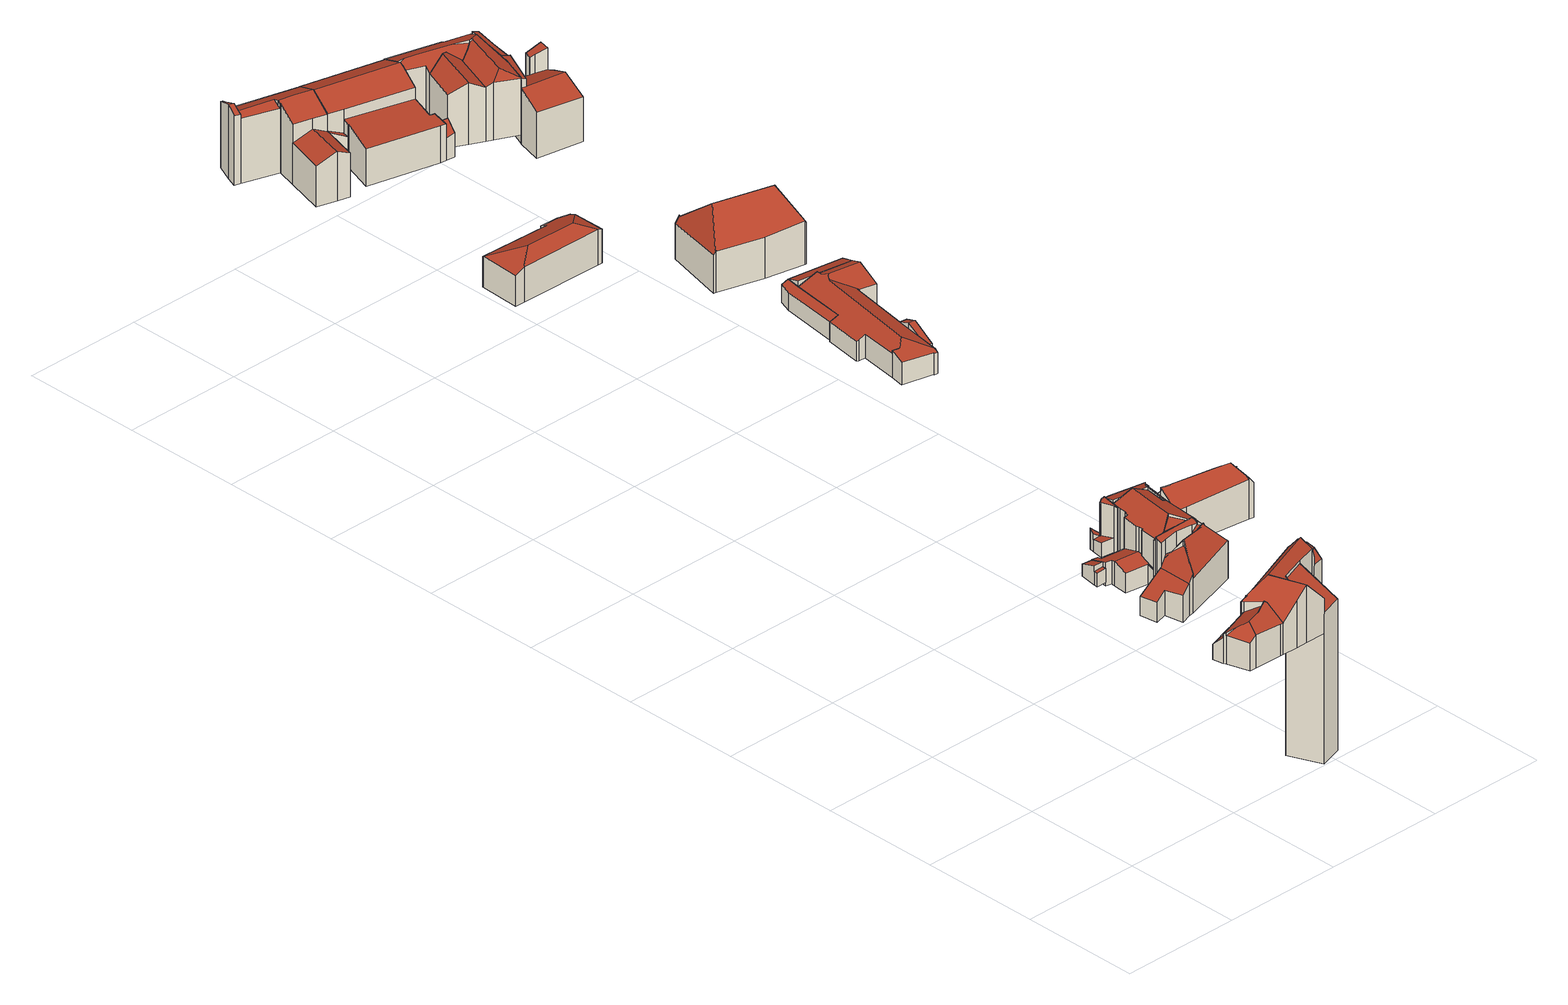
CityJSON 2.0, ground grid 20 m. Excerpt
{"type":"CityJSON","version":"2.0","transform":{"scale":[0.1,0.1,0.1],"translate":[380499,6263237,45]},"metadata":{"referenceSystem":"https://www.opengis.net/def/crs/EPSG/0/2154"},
"CityObjects":{
"building1":{"type":"Building","attributes":{"b3_dak_type":"slanted","b3_h_dak_50p":71.54,"b3_h_dak_70p":71.82,"b3_h_dak_max":72.29,"b3_h_dak_min":71.23,"b3_h_maaiveld":69.23,"b3_kas_warenhuis":false,"b3_reconstructie_onvolledig":false,"b3_rmse_lod12":0.409,"b3_rmse_lod13":0.409,"b3_rmse_lod22":0.0299,"b3_val3dity_lod12":"[]","b3_val3dity_lod13":"[]","b3_val3dity_lod22":"[]","b3_volume_lod12":15.74,"b3_volume_lod13":15.74,"b3_volume_lod22":14.29,"oorspronkelijkbouwjaar":2000},"children":["building1-1"]},
"building1-1":{"type":"BuildingPart","parents":["building1"],"geometry":[{"type":"Solid","lod":"2.2","boundaries":[[[[0,1,2,3,4,5]],[[6,7,5,4,8]],[[9,10,7,6]],[[11,3,2,10,9]],[[12,1,0,13]],[[10,2,1,12]],[[13,0,5,7]],[[8,4,3,11]],[[13,7,10,12]],[[8,11,9,6]]]],"semantics":{"surfaces":[{"type":"GroundSurface"},{"type":"WallSurface","on_footprint_edge":true},{"type":"WallSurface","on_footprint_edge":false},{"type":"RoofSurface"}],"values":[[0,1,2,1,1,1,1,1,3,3]]}}]},
"building2":{"type":"Building","attributes":{"b3_dak_type":"slanted","b3_h_dak_50p":74.6,"b3_h_dak_70p":75.76,"b3_h_dak_max":77.21,"b3_h_dak_min":70.68,"b3_h_maaiveld":67.45,"b3_kas_warenhuis":false,"b3_reconstructie_onvolledig":false,"b3_rmse_lod12":2.21,"b3_rmse_lod13":1.18,"b3_rmse_lod22":0.166,"b3_val3dity_lod12":"[]","b3_val3dity_lod13":"[]","b3_val3dity_lod22":"[]","b3_volume_lod12":665.09,"b3_volume_lod13":627.23,"b3_volume_lod22":564.75,"oorspronkelijkbouwjaar":2000},"children":["building2-1"]},
"building2-1":{"type":"BuildingPart","parents":["building2"],"geometry":[{"type":"Solid","lod":"2.2","boundaries":[[[[14,15,16,17,18,19,20,21,22,23,24,25,26,27]],[[28,26,25,29]],[[30,18,17,31]],[[32,19,18,30]],[[33,27,26,28]],[[34,14,27,33]],[[35,16,15,36]],[[37,38,39,40,41]],[[42,22,21,43,44]],[[44,43,38,37]],[[45,23,22,42]],[[41,40,46,47,48]],[[31,17,16,35]],[[49,50,51]],[[50,49,52,53,54]],[[54,53,55]],[[53,52,56,57]],[[58,59,60]],[[61,34,60]],[[62,63,59,58]],[[64,65,66]],[[67,68,24,23,45]],[[66,68,67]],[[29,25,24,68]],[[69,20,19,32]],[[43,21,20,69]],[[36,15,14,34,61]],[[39,38,70]],[[63,62,70]],[[57,56,71]],[[47,46,71]],[[48,47,64]],[[65,64,72,73]],[[73,72,49]],[[62,58,60,34,33,51,50,54,55,74]],[[36,69,32,30,31,35]],[[57,71,46,40,39,70,62,74,55,53]],[[63,70,38,43,69,36,61,60,59]],[[48,64,66,67,45,42,44,37,41]],[[73,49,51,33,28,29,68,66,65]],[[49,72,64,47,71,56,52]]]],"semantics":{"surfaces":[{"type":"GroundSurface"},{"type":"WallSurface","on_footprint_edge":true},{"type":"WallSurface","on_footprint_edge":false},{"type":"RoofSurface"}],"values":[[0,1,1,1,1,1,1,2,1,2,1,2,1,2,2,2,2,2,2,2,2,1,2,1,1,1,1,2,2,2,2,2,2,2,3,3,3,3,3,3,3]]}}]},
"building3":{"type":"Building","attributes":{"b3_dak_type":"slanted","b3_h_dak_50p":73.65,"b3_h_dak_70p":74.62,"b3_h_dak_max":76.58,"b3_h_dak_min":69.96,"b3_h_maaiveld":66.75,"b3_kas_warenhuis":false,"b3_reconstructie_onvolledig":false,"b3_rmse_lod12":2.01,"b3_rmse_lod13":2.01,"b3_rmse_lod22":0.128,"b3_val3dity_lod12":"[]","b3_val3dity_lod13":"[]","b3_val3dity_lod22":"[]","b3_volume_lod12":1203.15,"b3_volume_lod13":1203.15,"b3_volume_lod22":1015.57,"oorspronkelijkbouwjaar":2000},"children":["building3-1"]},
"building3-1":{"type":"BuildingPart","parents":["building3"],"geometry":[{"type":"Solid","lod":"2.2","boundaries":[[[[75,76,77,78,79,80,81,82,83,84,85,86,87,88,89,90,91,92,93,94,95,96,97,98]],[[99,91,90,100]],[[101,93,92,102]],[[103,95,94,104]],[[104,94,93,101]],[[105,106,107,108,109]],[[110,111,112]],[[111,110,89,88,113]],[[114,84,83,115]],[[116,85,84,114]],[[117,75,98,118]],[[115,83,82,119]],[[120,86,85,116,121]],[[102,92,91,99]],[[113,88,87,122]],[[123,124,125]],[[121,116,125]],[[119,82,81,126]],[[127,128,99]],[[129,130,80,79,131]],[[132,130,129]],[[133,123,115]],[[122,87,86,120]],[[134,135,136,137]],[[135,134,138]],[[124,123,133,138]],[[139,126,81,80,130]],[[140,141,126,139]],[[106,77,76,142]],[[143,78,77,106,105]],[[144,137,145]],[[146,96,95,103]],[[131,79,78,143]],[[147,118,98,97,148,149]],[[149,148,150]],[[142,76,75,117]],[[151,152,153]],[[152,151,154,155]],[[109,108,154,151]],[[145,137,136,141,140]],[[128,127,156]],[[100,90,89,110]],[[148,97,96,146]],[[108,107,118,147]],[[115,123,125,116,114]],[[152,155,157,103,104,101,153]],[[109,151,153,101,102,99,128,158,132,129,131,143,105]],[[108,147,149,150,157,155,154]],[[144,159,120,121,125,124,138,134,137]],[[141,136,135,138,133,115,119,126]],[[128,159,144,145,140,139,130,132,158]],[[159,128,156,160,112,111,113,122,120]],[[100,110,112,160,156,127,99]],[[148,146,103,157,150]],[[118,107,106,142,117]]]],"semantics":{"surfaces":[{"type":"GroundSurface"},{"type":"WallSurface","on_footprint_edge":true},{"type":"WallSurface","on_footprint_edge":false},{"type":"RoofSurface"}],"values":[[0,1,1,1,1,2,2,1,1,1,1,1,1,1,1,2,2,1,2,1,2,2,1,2,2,2,1,2,1,1,2,1,1,1,2,1,2,2,2,2,2,1,1,2,3,3,3,3,3,3,3,3,3,3,3]]}}]},
"building4":{"type":"Building","attributes":{"b3_dak_type":"slanted","b3_h_dak_50p":71.9,"b3_h_dak_70p":76.89,"b3_h_dak_max":77.08,"b3_h_dak_min":71.11,"b3_h_maaiveld":69.34,"b3_kas_warenhuis":false,"b3_reconstructie_onvolledig":false,"b3_rmse_lod12":3.09,"b3_rmse_lod13":0.291,"b3_rmse_lod22":0.173,"b3_val3dity_lod12":"[]","b3_val3dity_lod13":"[]","b3_val3dity_lod22":"[]","b3_volume_lod12":17.58,"b3_volume_lod13":24.57,"b3_volume_lod22":24.29,"oorspronkelijkbouwjaar":2000},"children":["building4-1"]},
"building4-1":{"type":"BuildingPart","parents":["building4"],"geometry":[{"type":"Solid","lod":"2.2","boundaries":[[[[161,162,163,164,165,166,167,168]],[[169,168,167,170]],[[171,161,168,169]],[[172,173,174]],[[175,176,174]],[[177,178,176,175,179]],[[180,166,165,181]],[[170,167,166,180,182]],[[181,165,164,173,172]],[[173,164,163,183]],[[183,163,162,184]],[[179,175,184,185]],[[185,184,162,161,171]],[[182,180,178,177]],[[184,175,174,173,183]],[[178,180,181,172,174,176]],[[182,177,179,185,171,169,170]]]],"semantics":{"surfaces":[{"type":"GroundSurface"},{"type":"WallSurface","on_footprint_edge":true},{"type":"WallSurface","on_footprint_edge":false},{"type":"RoofSurface"}],"values":[[0,1,1,2,2,2,1,1,1,1,1,2,1,2,3,3,3]]}}]},
"building5":{"type":"Building","attributes":{"b3_dak_type":"slanted","b3_h_dak_50p":77.14,"b3_h_dak_70p":77.51,"b3_h_dak_max":78.5,"b3_h_dak_min":71.25,"b3_h_maaiveld":68.57,"b3_kas_warenhuis":false,"b3_reconstructie_onvolledig":false,"b3_rmse_lod12":2.72,"b3_rmse_lod13":1.13,"b3_rmse_lod22":0.0747,"b3_val3dity_lod12":"[]","b3_val3dity_lod13":"[]","b3_val3dity_lod22":"[]","b3_volume_lod12":1035.61,"b3_volume_lod13":910.77,"b3_volume_lod22":849.04,"oorspronkelijkbouwjaar":2000},"children":["building5-1"]},
"building5-1":{"type":"BuildingPart","parents":["building5"],"geometry":[{"type":"Solid","lod":"2.2","boundaries":[[[[186,187,188,189,190,191,192,193,194,195,196,197,198,199,200,201,202,203,204,205,206,207,208,209]],[[210,189,188,211]],[[212,204,203,213]],[[169,199,198,214]],[[215,216,186,209,217]],[[218,219,220]],[[221,206,205,222]],[[223,224,207,206,221,225]],[[222,205,204,212]],[[226,200,199,169]],[[227,201,200,226]],[[228,213,203,202,229]],[[229,202,201,227]],[[230,190,189,210]],[[231,195,194,232]],[[233,191,190,230]],[[214,198,197,234]],[[235,196,195,231,236]],[[236,231,237,238]],[[232,194,193,239]],[[239,193,192,240]],[[240,192,191,233]],[[234,197,196,235]],[[225,221,213,228]],[[211,188,187,241]],[[217,209,208,242]],[[242,208,207,224]],[[219,218,243,224,223]],[[241,187,186,216]],[[244,245,216,215]],[[238,237,246,247]],[[247,246,248,249]],[[249,248,250,251]],[[242,243,218]],[[251,250,245,244]],[[213,221,222,212]],[[219,223,225,228,229,227,226,220]],[[245,250,248,246,210,211,241,216]],[[246,237,231,232,239,240,233,230,210]],[[243,242,224]],[[251,244,215,217,242,218,220,226,169,214,234,235,236,238,247,249]]]],"semantics":{"surfaces":[{"type":"GroundSurface"},{"type":"WallSurface","on_footprint_edge":true},{"type":"WallSurface","on_footprint_edge":false},{"type":"RoofSurface"}],"values":[[0,1,1,1,1,2,1,1,1,1,1,1,1,1,1,1,1,1,2,1,1,1,1,2,1,1,1,2,1,2,2,2,2,2,2,3,3,3,3,3,3]]}}]},
"building6":{"type":"Building","attributes":{"b3_dak_type":"slanted","b3_h_dak_50p":73.36,"b3_h_dak_70p":73.76,"b3_h_dak_max":74.85,"b3_h_dak_min":72.37,"b3_h_maaiveld":45.02,"b3_kas_warenhuis":false,"b3_reconstructie_onvolledig":false,"b3_rmse_lod12":0.629,"b3_rmse_lod13":0.629,"b3_rmse_lod22":0.396,"b3_val3dity_lod12":"[]","b3_val3dity_lod13":"[]","b3_val3dity_lod22":"[]","b3_volume_lod12":724,"b3_volume_lod13":724,"b3_volume_lod22":688.94,"oorspronkelijkbouwjaar":2000},"children":["building6-1"]},
"building6-1":{"type":"BuildingPart","parents":["building6"],"geometry":[{"type":"Solid","lod":"2.2","boundaries":[[[[252,253,254,255]],[[256,254,253,257]],[[258,255,254,256]],[[259,252,255,258]],[[257,253,252,259]],[[257,259,258,256]]]],"semantics":{"surfaces":[{"type":"GroundSurface"},{"type":"WallSurface","on_footprint_edge":true},{"type":"RoofSurface"}],"values":[[0,1,1,1,1,2]]}}]},
"building7":{"type":"Building","attributes":{"b3_dak_type":"slanted","b3_h_dak_50p":76.34,"b3_h_dak_70p":76.97,"b3_h_dak_max":77.73,"b3_h_dak_min":74.22,"b3_h_maaiveld":68.31,"b3_kas_warenhuis":false,"b3_reconstructie_onvolledig":false,"b3_rmse_lod12":1.14,"b3_rmse_lod13":1.14,"b3_rmse_lod22":0.114,"b3_val3dity_lod12":"[]","b3_val3dity_lod13":"[]","b3_val3dity_lod22":"[]","b3_volume_lod12":692.2,"b3_volume_lod13":692.2,"b3_volume_lod22":636.22,"oorspronkelijkbouwjaar":2000},"children":["building7-1"]},
"building7-1":{"type":"BuildingPart","parents":["building7"],"geometry":[{"type":"Solid","lod":"2.2","boundaries":[[[[260,261,262,263,264,265,266,267,268,269,270,271,272,273,274,275,276,277,278]],[[279,260,278,280]],[[280,278,277,281]],[[282,266,265,283]],[[284,269,268,285]],[[286,264,263,287]],[[288,289,290,291]],[[292,293,294]],[[291,290,295,294]],[[296,297,272,271,298]],[[299,273,272,297]],[[285,268,267,300]],[[301,302,270,269,284]],[[303,286,289,288]],[[304,302,301]],[[305,306,307,308]],[[309,310,306,305]],[[283,265,264,286,303]],[[295,290,311]],[[310,309,311]],[[312,276,275,313]],[[281,277,276,312]],[[314,315,316]],[[317,262,261,318]],[[318,319,320]],[[315,314,320]],[[300,267,266,282]],[[321,297,296]],[[322,287,263,262,317]],[[319,318,261,260,279]],[[308,307,287,322]],[[298,271,270,302]],[[293,274,273,299]],[[313,275,274,293,292]],[[288,323,324,304,301,284,285,300,282,283,303]],[[319,279,280,281,312,325,326,316,315,320]],[[287,307,306,310,311,290,289,286]],[[298,302,304,324,321,296]],[[293,299,297,321,324,323,288,291,294]],[[313,292,294,295,311,309,305,308,322,317,318,320,314,316,326,325,312]]]],"semantics":{"surfaces":[{"type":"GroundSurface"},{"type":"WallSurface","on_footprint_edge":true},{"type":"WallSurface","on_footprint_edge":false},{"type":"RoofSurface"}],"values":[[0,1,1,1,1,1,2,2,2,1,1,1,1,2,2,2,2,1,2,2,1,1,2,1,2,2,1,2,1,1,2,1,1,1,3,3,3,3,3,3]]}}]},
"building8":{"type":"Building","attributes":{"b3_dak_type":"slanted","b3_h_dak_50p":87.02,"b3_h_dak_70p":87.48,"b3_h_dak_max":88.81,"b3_h_dak_min":83.21,"b3_h_maaiveld":76.47,"b3_kas_warenhuis":false,"b3_reconstructie_onvolledig":false,"b3_rmse_lod12":2,"b3_rmse_lod13":0.526,"b3_rmse_lod22":0.0385,"b3_val3dity_lod12":"[]","b3_val3dity_lod13":"[]","b3_val3dity_lod22":"[204]","b3_volume_lod12":1225.91,"b3_volume_lod13":1126.48,"b3_volume_lod22":1099.06,"oorspronkelijkbouwjaar":2000},"children":["building8-1"]},
"building8-1":{"type":"BuildingPart","parents":["building8"],"geometry":[{"type":"Solid","lod":"2.2","boundaries":[[[[327,328,329,330,331,332,333,334,335,336,337,338,339,340,341,342]],[[343,332,331,344]],[[345,342,341,346,347]],[[348,329,328,349]],[[350,337,336,351]],[[352,335,334,353]],[[351,336,335,352]],[[353,334,333,354]],[[355,356,354,357]],[[358,338,337,350]],[[347,346,359,360]],[[346,341,340,361]],[[362,363,361,364]],[[365,366,367,368]],[[369,327,342,345]],[[368,367,330,329,348]],[[364,361,340,339,370]],[[370,339,338,358,371]],[[371,358,356,355]],[[357,354,333,332,343]],[[363,362,372]],[[360,359,366,365]],[[349,328,327,369]],[[344,331,330,367]],[[354,356,351,352,353]],[[356,358,350,351]],[[357,343,373,362,364,370,371,355]],[[359,346,361,363,372]],[[365,369,345,347,360]],[[349,369,365,368,348]],[[344,367,366,359,372,362,373,343]]]],"semantics":{"surfaces":[{"type":"GroundSurface"},{"type":"WallSurface","on_footprint_edge":true},{"type":"WallSurface","on_footprint_edge":false},{"type":"RoofSurface"}],"values":[[0,1,1,1,1,1,1,1,2,1,2,1,2,2,1,1,1,1,2,1,2,2,1,1,3,3,3,3,3,3,3]]}}]},
"building9":{"type":"Building","attributes":{"b3_dak_type":"slanted","b3_h_dak_50p":78.14,"b3_h_dak_70p":78.45,"b3_h_dak_max":79.17,"b3_h_dak_min":76.69,"b3_h_maaiveld":72.15,"b3_kas_warenhuis":false,"b3_reconstructie_onvolledig":false,"b3_rmse_lod12":0.616,"b3_rmse_lod13":0.616,"b3_rmse_lod22":0.0293,"b3_val3dity_lod12":"[]","b3_val3dity_lod13":"[]","b3_val3dity_lod22":"[]","b3_volume_lod12":716.72,"b3_volume_lod13":716.72,"b3_volume_lod22":678.5,"oorspronkelijkbouwjaar":2000},"children":["building9-1"]},
"building9-1":{"type":"BuildingPart","parents":["building9"],"geometry":[{"type":"Solid","lod":"2.2","boundaries":[[[[374,375,376,377,378,379,380,381,382,383,384]],[[385,380,379,386]],[[387,381,380,385]],[[388,382,381,387]],[[389,383,382,388]],[[390,384,383,389]],[[391,374,384,390]],[[386,379,378,392]],[[392,378,377,393]],[[393,377,376,394]],[[394,376,375,395]],[[395,375,374,391]],[[396,390,389,388,397]],[[398,387,385,386]],[[398,396,397,388,387]],[[395,391,390,396,398,386,392,393,394]]]],"semantics":{"surfaces":[{"type":"GroundSurface"},{"type":"WallSurface","on_footprint_edge":true},{"type":"RoofSurface"}],"values":[[0,1,1,1,1,1,1,1,1,1,1,1,2,2,2,2]]}}]},
"building10":{"type":"Building","attributes":{"b3_dak_type":"slanted","b3_h_dak_50p":86.78,"b3_h_dak_70p":87.36,"b3_h_dak_max":88.5,"b3_h_dak_min":80.75,"b3_h_maaiveld":77.51,"b3_kas_warenhuis":false,"b3_reconstructie_onvolledig":false,"b3_rmse_lod12":2.19,"b3_rmse_lod13":0.583,"b3_rmse_lod22":0.0711,"b3_val3dity_lod12":"[]","b3_val3dity_lod13":"[]","b3_val3dity_lod22":"[]","b3_volume_lod12":1989.77,"b3_volume_lod13":1774.59,"b3_volume_lod22":1708.35,"oorspronkelijkbouwjaar":2000},"children":["building10-1"]},
"building10-1":{"type":"BuildingPart","parents":["building10"],"geometry":[{"type":"Solid","lod":"2.2","boundaries":[[[[399,400,401,402,403,404,405,406,407,408,409,410,411,412,413,414,415]],[[416,413,412,417]],[[418,414,413,416]],[[419,420,415,414,418]],[[421,409,408,422]],[[423,407,406,424]],[[425,410,409,421]],[[426,405,404,427]],[[417,412,411,428,429]],[[429,428,422,430]],[[431,424,406,405,426]],[[432,400,399,433]],[[434,432,435,436,437]],[[438,401,400,432,434]],[[433,399,415,420]],[[439,402,401,438]],[[440,403,402,439]],[[430,422,408,407,423]],[[437,436,424,431]],[[427,404,403,440]],[[436,435,420,419]],[[428,411,410,425]],[[436,419,418,416,417,429,430,423,424]],[[427,441,438,434,437,431,426]],[[427,440,439,438,441]],[[420,435,432,433]],[[428,425,421,422]]]],"semantics":{"surfaces":[{"type":"GroundSurface"},{"type":"WallSurface","on_footprint_edge":true},{"type":"WallSurface","on_footprint_edge":false},{"type":"RoofSurface"}],"values":[[0,1,1,1,1,1,1,1,1,2,1,1,2,1,1,1,1,1,2,1,2,1,3,3,3,3,3]]}}]},
"building11":{"type":"Building","attributes":{"b3_dak_type":"slanted","b3_h_dak_50p":73.54,"b3_h_dak_70p":73.65,"b3_h_dak_max":73.93,"b3_h_dak_min":73.23,"b3_h_maaiveld":70.34,"b3_kas_warenhuis":false,"b3_reconstructie_onvolledig":false,"b3_rmse_lod12":0.204,"b3_rmse_lod13":0.204,"b3_rmse_lod22":0.0206,"b3_val3dity_lod12":"[]","b3_val3dity_lod13":"[]","b3_val3dity_lod22":"[]","b3_volume_lod12":57,"b3_volume_lod13":57,"b3_volume_lod22":55.19,"oorspronkelijkbouwjaar":2000},"children":["building11-1"]},
"building11-1":{"type":"BuildingPart","parents":["building11"],"geometry":[{"type":"Solid","lod":"2.2","boundaries":[[[[442,443,444,445,446,447]],[[448,443,442,449]],[[449,442,447,450]],[[450,447,446,451]],[[452,444,443,448]],[[451,446,445,453]],[[453,445,444,452]],[[453,452,448,449,450,451]]]],"semantics":{"surfaces":[{"type":"GroundSurface"},{"type":"WallSurface","on_footprint_edge":true},{"type":"RoofSurface"}],"values":[[0,1,1,1,1,1,1,2]]}}]},
"building12":{"type":"Building","attributes":{"b3_dak_type":"slanted","b3_h_dak_50p":74.08,"b3_h_dak_70p":74.33,"b3_h_dak_max":74.76,"b3_h_dak_min":73.36,"b3_h_maaiveld":69.87,"b3_kas_warenhuis":false,"b3_reconstructie_onvolledig":false,"b3_rmse_lod12":0.432,"b3_rmse_lod13":0.432,"b3_rmse_lod22":0.104,"b3_val3dity_lod12":"[]","b3_val3dity_lod13":"[]","b3_val3dity_lod22":"[]","b3_volume_lod12":36.81,"b3_volume_lod13":36.81,"b3_volume_lod22":34.69,"oorspronkelijkbouwjaar":2000},"children":["building12-1"]},
"building12-1":{"type":"BuildingPart","parents":["building12"],"geometry":[{"type":"Solid","lod":"2.2","boundaries":[[[[454,455,456,457,458,459,460]],[[461,454,460,462]],[[462,460,459,463]],[[463,459,458,464]],[[465,456,455,466]],[[466,455,454,461]],[[467,457,456,465]],[[464,458,457,467]],[[466,461,462,463]],[[464,467,465,466,463]]]],"semantics":{"surfaces":[{"type":"GroundSurface"},{"type":"WallSurface","on_footprint_edge":true},{"type":"RoofSurface"}],"values":[[0,1,1,1,1,1,1,1,2,2]]}}]},
"building13":{"type":"Building","attributes":{"b3_dak_type":"slanted","b3_h_dak_50p":74.53,"b3_h_dak_70p":74.8,"b3_h_dak_max":75.68,"b3_h_dak_min":73.31,"b3_h_maaiveld":70.09,"b3_kas_warenhuis":false,"b3_reconstructie_onvolledig":false,"b3_rmse_lod12":0.524,"b3_rmse_lod13":0.524,"b3_rmse_lod22":0.0997,"b3_val3dity_lod12":"[]","b3_val3dity_lod13":"[]","b3_val3dity_lod22":"[]","b3_volume_lod12":833.33,"b3_volume_lod13":833.33,"b3_volume_lod22":783.67,"oorspronkelijkbouwjaar":2000},"children":["building13-1"]},
"building13-1":{"type":"BuildingPart","parents":["building13"],"geometry":[{"type":"Solid","lod":"2.2","boundaries":[[[[468,469,470,471,472,473,474,475,476,477,478,479,480,481,482,483,484,485,486,487]],[[488,479,478,489]],[[490,491,492]],[[449,486,485,493]],[[494,476,475,495]],[[450,487,486,449]],[[496,473,472,497]],[[498,499,500]],[[501,477,476,494]],[[495,475,474,502]],[[502,474,473,496]],[[503,504,469,468,451]],[[504,503,505]],[[506,470,469,504]],[[451,468,487,450]],[[489,478,477,501]],[[497,472,471,507]],[[493,485,484,508]],[[508,484,483,509]],[[509,483,482,490]],[[499,498,510]],[[507,471,470,506]],[[491,490,482,481,511]],[[511,481,480,512]],[[512,480,479,488]],[[500,513,501,494,495,502,496,498]],[[514,510,498,496,497,507]],[[514,505,503,451,450,449,493,508,509,490,492,513,500,499,510]],[[507,506,504,505,514]],[[512,488,489,501,513,492,491,511]]]],"semantics":{"surfaces":[{"type":"GroundSurface"},{"type":"WallSurface","on_footprint_edge":true},{"type":"WallSurface","on_footprint_edge":false},{"type":"RoofSurface"}],"values":[[0,1,2,1,1,1,1,2,1,1,1,1,2,1,1,1,1,1,1,1,2,1,1,1,1,3,3,3,3,3]]}}]},
"building14":{"type":"Building","attributes":{"b3_dak_type":"slanted","b3_h_dak_50p":74.12,"b3_h_dak_70p":74.35,"b3_h_dak_max":74.73,"b3_h_dak_min":73.68,"b3_h_maaiveld":70.9,"b3_kas_warenhuis":false,"b3_reconstructie_onvolledig":false,"b3_rmse_lod12":0.331,"b3_rmse_lod13":0.331,"b3_rmse_lod22":0.121,"b3_val3dity_lod12":"[]","b3_val3dity_lod13":"[]","b3_val3dity_lod22":"[]","b3_volume_lod12":79.11,"b3_volume_lod13":79.11,"b3_volume_lod22":76.2,"oorspronkelijkbouwjaar":2000},"children":["building14-1"]},
"building14-1":{"type":"BuildingPart","parents":["building14"],"geometry":[{"type":"Solid","lod":"2.2","boundaries":[[[[515,516,517,518]],[[506,516,515,519]],[[519,515,518,453]],[[520,517,516,506]],[[453,518,517,520]],[[453,520,506,519]]]],"semantics":{"surfaces":[{"type":"GroundSurface"},{"type":"WallSurface","on_footprint_edge":true},{"type":"RoofSurface"}],"values":[[0,1,1,1,1,2]]}}]},
"building15":{"type":"Building","attributes":{"b3_dak_type":"slanted","b3_h_dak_50p":79.62,"b3_h_dak_70p":80.57,"b3_h_dak_max":82.27,"b3_h_dak_min":77.51,"b3_h_maaiveld":71.04,"b3_kas_warenhuis":false,"b3_reconstructie_onvolledig":false,"b3_rmse_lod12":1.51,"b3_rmse_lod13":1.51,"b3_rmse_lod22":0.107,"b3_val3dity_lod12":"[]","b3_val3dity_lod13":"[]","b3_val3dity_lod22":"[]","b3_volume_lod12":1514.73,"b3_volume_lod13":1514.73,"b3_volume_lod22":1387.12,"oorspronkelijkbouwjaar":2000},"children":["building15-1"]},
"building15-1":{"type":"BuildingPart","parents":["building15"],"geometry":[{"type":"Solid","lod":"2.2","boundaries":[[[[521,522,523,524,525,526,527,528,529]],[[530,523,522,531]],[[532,527,526,533]],[[534,528,527,532,535]],[[536,529,528,534]],[[537,524,523,530]],[[538,539,540]],[[539,538,521,529,536]],[[541,525,524,537]],[[533,526,525,541]],[[531,522,521,538]],[[535,532,542]],[[543,544,541,537,530,531]],[[545,540,539,536,534,535,542]],[[542,532,533,541,544,545]],[[540,545,544,543,531,538]]]],"semantics":{"surfaces":[{"type":"GroundSurface"},{"type":"WallSurface","on_footprint_edge":true},{"type":"WallSurface","on_footprint_edge":false},{"type":"RoofSurface"}],"values":[[0,1,1,1,1,1,2,1,1,1,1,2,3,3,3,3]]}}]},
"building16":{"type":"Building","attributes":{"b3_dak_type":"slanted","b3_h_dak_50p":87.4,"b3_h_dak_70p":87.62,"b3_h_dak_max":88.43,"b3_h_dak_min":86.53,"b3_h_maaiveld":77.73,"b3_kas_warenhuis":false,"b3_reconstructie_onvolledig":false,"b3_rmse_lod12":0.444,"b3_rmse_lod13":0.444,"b3_rmse_lod22":0.044,"b3_val3dity_lod12":"[]","b3_val3dity_lod13":"[]","b3_val3dity_lod22":"[]","b3_volume_lod12":1556.37,"b3_volume_lod13":1556.37,"b3_volume_lod22":1520.25,"oorspronkelijkbouwjaar":2000},"children":["building16-1"]},
"building16-1":{"type":"BuildingPart","parents":["building16"],"geometry":[{"type":"Solid","lod":"2.2","boundaries":[[[[546,547,548,549,550,551,552,553,554,555,556,557,558,559,560,561]],[[562,558,557,563]],[[564,559,558,562]],[[565,566,562]],[[567,554,553,568]],[[569,556,555,570]],[[566,565,571]],[[572,573,574,575]],[[576,572,577,578]],[[578,577,579]],[[580,551,550,581]],[[582,560,559,564]],[[568,553,552,583]],[[570,555,554,567]],[[575,574,584,585]],[[586,561,560,582]],[[587,586,588]],[[589,546,561,586,587]],[[563,557,556,569]],[[573,572,576,590]],[[581,550,549,591]],[[591,549,548,592]],[[583,552,551,580]],[[585,584,593]],[[592,548,547,594]],[[594,547,546,589]],[[583,595,596,597,567,568]],[[575,585,570,567,597,596,577,572]],[[583,580,581,579,577,596,595]],[[569,565,562,563]],[[598,588,586,582,564,562,566,571,593,584,574,573,590]],[[594,589,587,588,598,590,576,578,579,581,591,592]],[[565,569,570,585,593,571]]]],"semantics":{"surfaces":[{"type":"GroundSurface"},{"type":"WallSurface","on_footprint_edge":true},{"type":"WallSurface","on_footprint_edge":false},{"type":"RoofSurface"}],"values":[[0,1,1,2,1,1,2,2,2,2,1,1,1,1,2,1,2,1,1,2,1,1,1,2,1,1,3,3,3,3,3,3,3]]}}]},
"building17":{"type":"Building","attributes":{"b3_dak_type":"slanted","b3_h_dak_50p":84.81,"b3_h_dak_70p":85.24,"b3_h_dak_max":87.34,"b3_h_dak_min":80.29,"b3_h_maaiveld":76.3,"b3_kas_warenhuis":false,"b3_reconstructie_onvolledig":false,"b3_rmse_lod12":1.23,"b3_rmse_lod13":0.999,"b3_rmse_lod22":0.0656,"b3_val3dity_lod12":"[]","b3_val3dity_lod13":"[]","b3_val3dity_lod22":"[]","b3_volume_lod12":691.34,"b3_volume_lod13":680.44,"b3_volume_lod22":660.48,"oorspronkelijkbouwjaar":2000},"children":["building17-1"]},
"building17-1":{"type":"BuildingPart","parents":["building17"],"geometry":[{"type":"Solid","lod":"2.2","boundaries":[[[[599,600,601,602,603,604,605,606,607,608,609,610]],[[611,602,601,568]],[[612,608,607,613]],[[614,615,613,616]],[[617,618,619,620,621]],[[621,620,604,603,622]],[[622,603,602,611]],[[623,624,625,626]],[[568,601,600,624,623]],[[627,609,608,612]],[[628,610,609,627]],[[629,599,610,628]],[[616,613,607,606,630]],[[631,632,633,634]],[[632,635,619,618]],[[636,637,635,632,631]],[[637,605,604,620]],[[624,600,599,629]],[[634,633,615,614]],[[630,606,605,637,636]],[[626,625,618,617]],[[637,620,619,635]],[[624,629,628,627,625]],[[626,617,621,622,611,568,623]],[[630,636,631,634,614,616]],[[618,625,627,612,613,615,633,632]]]],"semantics":{"surfaces":[{"type":"GroundSurface"},{"type":"WallSurface","on_footprint_edge":true},{"type":"WallSurface","on_footprint_edge":false},{"type":"RoofSurface"}],"values":[[0,1,1,2,2,1,1,2,1,1,1,1,1,2,2,2,1,1,2,1,2,3,3,3,3,3]]}}]},
"building18":{"type":"Building","attributes":{"b3_dak_type":"slanted","b3_h_dak_50p":83.73,"b3_h_dak_70p":86.8,"b3_h_dak_max":87.29,"b3_h_dak_min":80.28,"b3_h_maaiveld":79.89,"b3_kas_warenhuis":false,"b3_reconstructie_onvolledig":false,"b3_rmse_lod12":2.92,"b3_rmse_lod13":0.671,"b3_rmse_lod22":0.415,"b3_val3dity_lod12":"[]","b3_val3dity_lod13":"[]","b3_val3dity_lod22":"[104]","b3_volume_lod12":173.79,"b3_volume_lod13":124.51,"b3_volume_lod22":118.99,"oorspronkelijkbouwjaar":2000},"children":["building18-1"]},
"building18-1":{"type":"BuildingPart","parents":["building18"],"geometry":[{"type":"Solid","lod":"2.2","boundaries":[[[[638,639,640,641,642,643,644]],[[645,642,641,646]],[[647,645,648,649]],[[622,643,642,645,647]],[[650,644,643,622]],[[646,641,640,651]],[[651,640,639,652]],[[649,648,653,654]],[[654,653,638,644,650]],[[652,639,638,653]],[[651,648,645,646]],[[654,650,622,647,649]],[[652,653,648,651]]]],"semantics":{"surfaces":[{"type":"GroundSurface"},{"type":"WallSurface","on_footprint_edge":true},{"type":"WallSurface","on_footprint_edge":false},{"type":"RoofSurface"}],"values":[[0,1,2,1,1,1,1,2,1,1,3,3,3]]}}]}
},
"vertices":[
[228,284,242],[211,284,242],[212,291,242],[216,319,242],[233,317,242],[229,291,242],[229,291,272],[229,291,265],[233,317,262],[212,291,273],[212,291,264],[216,319,262],[211,284,264],[228,284,265],
[279,161,224],[270,159,224],[252,153,224],[246,184,224],[226,179,224],[222,209,224],[270,217,224],[271,217,224],[271,225,224],[272,229,224],[348,232,224],[380,233,224],[378,191,224],[377,191,224],[378,191,286],[380,233,286],[226,179,257],[246,184,266],[222,209,255],[377,191,287],[279,161,281],[252,153,269],[270,159,277],[282,219,319],[282,219,295],[282,219,289],[307,223,289],[307,223,319],[271,225,321],[271,217,279],[271,217,318],[272,229,323],[335,221,298],[335,221,305],[335,221,318],[346,209,320],[346,209,322],[347,207,319],[339,207,312],[339,207,319],[339,207,322],[327,203,321],[340,207,312],[340,207,318],[295,195,322],[295,195,313],[287,178,301],[279,161,289],[294,196,323],[294,196,313],[345,220,317],[345,220,322],[347,226,319],[348,232,321],[348,232,319],[270,217,278],[286,210,301],[337,213,309],[344,219,316],[344,219,322],[322,202,321],
[221,62,217],[268,79,217],[287,72,217],[286,73,217],[293,71,217],[294,71,217],[429,122,217],[484,142,217],[472,115,217],[463,91,217],[443,85,217],[437,83,217],[400,71,217],[358,56,217],[361,49,217],[381,2,217],[346,2,217],[327,2,217],[301,3,217],[295,3,217],[249,4,217],[237,4,217],[227,41,217],[225,45,217],[346,2,313],[381,2,275],[301,3,268],[327,2,294],[249,4,272],[295,3,269],[287,72,279],[287,72,253],[288,69,256],[288,69,263],[288,69,280],[361,49,279],[361,49,286],[355,46,286],[358,56,298],[463,91,264],[472,115,268],[443,85,266],[221,62,242],[225,45,259],[484,142,260],[437,83,296],[443,85,279],[400,71,298],[445,101,269],[445,101,262],[444,95,268],[429,122,260],[326,57,313],[326,57,314],[294,71,287],[294,71,284],[293,71,284],[295,70,287],[445,101,270],[435,97,287],[435,97,270],[431,106,266],[431,106,287],[442,100,270],[429,122,286],[427,115,292],[427,115,262],[268,79,240],[286,73,279],[424,100,309],[431,106,305],[237,4,263],[225,45,265],[227,41,264],[227,41,268],[240,36,273],[303,43,285],[303,43,287],[305,39,285],[303,43,280],[279,31,283],[342,51,298],[256,25,282],[297,69,289],[424,93,316],[343,51,298],
[291,324,243],[290,331,243],[268,334,243],[271,353,243],[273,361,243],[292,358,243],[297,357,243],[293,335,243],[293,335,321],[297,357,321],[291,324,320],[271,353,272],[271,353,263],[284,353,263],[286,353,263],[286,353,262],[285,354,317],[285,354,262],[286,353,318],[292,358,261],[273,361,278],[292,358,319],[268,334,267],[290,331,267],[290,331,320],
[272,233,236],[273,246,236],[235,251,236],[237,275,236],[238,282,236],[228,284,236],[233,317,236],[243,315,236],[241,306,236],[282,302,236],[288,301,236],[290,309,236],[291,320,236],[293,335,236],[326,331,236],[353,327,236],[348,293,236],[356,292,236],[389,286,236],[380,233,236],[354,232,236],[336,231,236],[289,230,236],[272,229,236],[237,275,277],[235,251,269],[389,286,284],[356,292,315],[291,320,321],[272,233,316],[272,233,265],[272,229,316],[316,248,333],[316,248,334],[317,249,333],[354,232,311],[380,233,287],[336,231,323],[336,231,321],[354,232,315],[326,331,334],[353,327,321],[356,292,317],[348,293,322],[238,282,275],[282,302,266],[241,306,266],[228,284,275],[290,309,321],[288,301,320],[282,302,318],[279,276,275],[279,276,317],[243,315,263],[233,317,263],[273,246,269],[289,230,323],[316,248,329],[274,232,317],[274,232,265],[279,270,277],[279,270,318],[279,262,275],[279,262,318],[277,262,275],[277,262,317],
[358,56,0],[400,71,0],[420,15,0],[381,2,0],[420,15,251],[400,71,294],[381,2,251],[358,56,293],
[306,356,233],[367,347,233],[373,346,233],[360,334,233],[383,329,233],[455,315,233],[508,315,233],[509,317,233],[510,325,233],[514,324,233],[512,311,233],[506,271,233],[498,272,233],[389,286,233],[372,289,233],[348,293,233],[353,327,233],[293,335,233],[297,357,233],[306,356,319],[297,357,319],[293,335,327],[508,315,292],[455,315,304],[514,324,281],[510,325,281],[383,329,297],[360,334,296],[381,311,325],[381,311,319],[366,314,319],[366,314,325],[372,289,300],[372,289,295],[370,296,303],[366,314,311],[498,272,301],[498,272,299],[506,271,291],[389,286,295],[509,317,290],[512,311,297],[512,311,290],[383,329,303],[506,312,297],[360,331,320],[360,331,300],[359,333,297],[359,333,321],[362,331,318],[362,331,300],[365,319,313],[353,327,326],[348,293,324],[356,334,325],[356,334,323],[355,330,325],[373,346,310],[367,347,316],[367,347,318],[360,339,321],[496,277,305],[360,334,321],[455,299,324],[483,294,323],[354,329,325],[355,329,325],
[11,1820,315],[24,1849,315],[27,1848,315],[24,1839,315],[139,1807,315],[129,1771,315],[117,1730,315],[116,1724,315],[99,1666,315],[79,1672,315],[47,1681,315],[64,1746,315],[74,1780,315],[73,1780,315],[14,1799,315],[4,1802,315],[129,1771,433],[139,1807,417],[4,1802,430],[14,1799,423],[14,1799,430],[27,1848,424],[24,1849,424],[47,1681,382],[79,1672,397],[99,1666,388],[116,1724,387],[117,1730,387],[95,1737,415],[95,1737,398],[117,1730,415],[64,1746,384],[17,1811,428],[17,1811,435],[73,1780,422],[74,1785,433],[74,1785,424],[73,1780,430],[19,1817,438],[19,1817,425],[24,1839,416],[24,1839,428],[11,1820,438],[74,1780,430],[64,1746,415],[77,1796,428],[100,1779,433],
[115,1417,271],[236,1412,271],[232,1420,271],[263,1419,271],[279,1409,271],[279,1399,271],[279,1345,271],[271,1345,271],[130,1348,271],[112,1348,271],[115,1415,271],[279,1345,327],[279,1399,327],[271,1345,330],[130,1348,329],[112,1348,322],[115,1415,323],[115,1417,322],[279,1409,323],[263,1419,319],[232,1420,319],[236,1412,322],[159,1372,341],[132,1351,330],[246,1369,341],
[116,1724,325],[118,1731,325],[129,1770,325],[139,1808,325],[274,1775,325],[266,1736,325],[265,1730,325],[255,1695,325],[246,1657,325],[254,1655,325],[274,1649,325],[266,1627,325],[251,1629,325],[241,1631,325],[124,1659,325],[141,1712,325],[140,1712,325],[124,1659,387],[241,1631,386],[141,1712,396],[140,1712,396],[140,1712,376],[274,1649,377],[254,1655,374],[246,1657,390],[255,1695,396],[266,1627,365],[265,1730,431],[266,1736,433],[251,1629,362],[251,1629,386],[254,1655,390],[255,1695,415],[118,1731,387],[116,1724,388],[118,1731,415],[143,1724,376],[143,1724,398],[143,1724,415],[129,1770,433],[139,1808,417],[274,1775,417],[194,1754,433],
[385,997,253],[399,1093,253],[406,1115,253],[417,1113,253],[413,1089,253],[400,995,253],[399,1093,282],[385,997,283],[400,995,289],[413,1089,288],[406,1115,283],[417,1113,288],
[462,921,249],[458,900,249],[451,863,249],[450,858,249],[439,860,249],[445,901,249],[448,922,249],[462,921,288],[448,922,289],[445,901,298],[439,860,282],[451,863,283],[458,900,297],[450,858,281],
[413,1089,251],[446,1084,251],[507,1076,251],[503,1056,251],[497,1017,251],[468,1022,251],[465,1023,251],[448,922,251],[439,860,251],[435,837,251],[434,831,251],[428,832,251],[428,833,251],[377,845,251],[381,868,251],[390,931,251],[378,932,251],[375,934,251],[385,997,251],[400,995,251],[428,832,286],[434,831,286],[381,868,291],[381,868,296],[393,865,296],[375,934,284],[439,860,289],[448,922,290],[468,1022,289],[497,1017,288],[443,1057,301],[443,1057,302],[441,1053,301],[435,837,289],[465,1023,290],[446,1084,301],[446,1084,297],[445,1074,301],[507,1076,296],[503,1056,304],[378,932,285],[390,931,290],[447,1063,303],[377,845,288],[428,833,287],[409,878,301],[451,1065,304],
[511,1100,259],[507,1076,259],[413,1089,259],[417,1113,259],[511,1100,287],[413,1089,297],
[378,1291,260],[519,1253,260],[521,1253,260],[494,1155,260],[492,1155,260],[426,1169,260],[351,1190,260],[347,1191,260],[372,1293,260],[521,1253,325],[519,1253,327],[351,1190,328],[426,1169,328],[347,1191,323],[351,1190,330],[372,1293,319],[494,1155,329],[378,1291,328],[378,1291,331],[377,1288,331],[492,1155,332],[351,1192,330],[511,1242,338],[483,1207,372],[387,1234,372],
[274,1776,327],[362,1752,327],[367,1748,327],[407,1739,327],[404,1724,327],[388,1643,327],[372,1603,327],[371,1601,327],[335,1619,327],[324,1624,327],[301,1635,327],[274,1649,327],[294,1706,327],[298,1718,327],[265,1730,327],[267,1741,327],[294,1706,415],[274,1649,415],[298,1718,421],[330,1716,429],[330,1716,424],[335,1619,422],[371,1601,421],[301,1635,429],[324,1624,416],[339,1718,426],[378,1711,429],[378,1711,427],[367,1704,423],[367,1704,425],[378,1711,432],[382,1709,431],[382,1709,433],[383,1713,431],[388,1643,420],[404,1724,424],[265,1730,422],[372,1603,422],[348,1695,417],[348,1695,418],[267,1741,427],[267,1741,432],[281,1743,430],[274,1776,417],[354,1723,430],[407,1739,417],[367,1748,418],[349,1697,418],[362,1752,417],[371,1603,422],[358,1632,430],[348,1626,426],[300,1738,430],
[359,1558,313],[370,1600,313],[371,1601,313],[388,1643,313],[392,1662,313],[406,1659,313],[431,1653,313],[456,1648,313],[452,1630,313],[450,1614,313],[445,1588,313],[437,1544,313],[388,1643,421],[450,1614,394],[452,1630,387],[435,1638,416],[435,1638,385],[452,1630,423],[403,1652,418],[403,1652,382],[403,1652,357],[406,1659,355],[406,1659,418],[392,1662,422],[370,1600,421],[370,1600,406],[378,1598,406],[378,1598,418],[445,1588,405],[437,1544,387],[359,1558,389],[456,1648,423],[427,1641,413],[427,1641,384],[426,1640,385],[426,1640,413],[427,1641,359],[431,1653,413],[431,1653,356],
[418,1734,349],[439,1730,349],[431,1693,349],[424,1655,349],[403,1660,349],[392,1662,349],[407,1736,349],[403,1660,379],[424,1655,378],[403,1660,418],[410,1697,390],[410,1697,418],[407,1736,422],[431,1693,390],[439,1730,379],[418,1734,379],[418,1734,418]
]}
